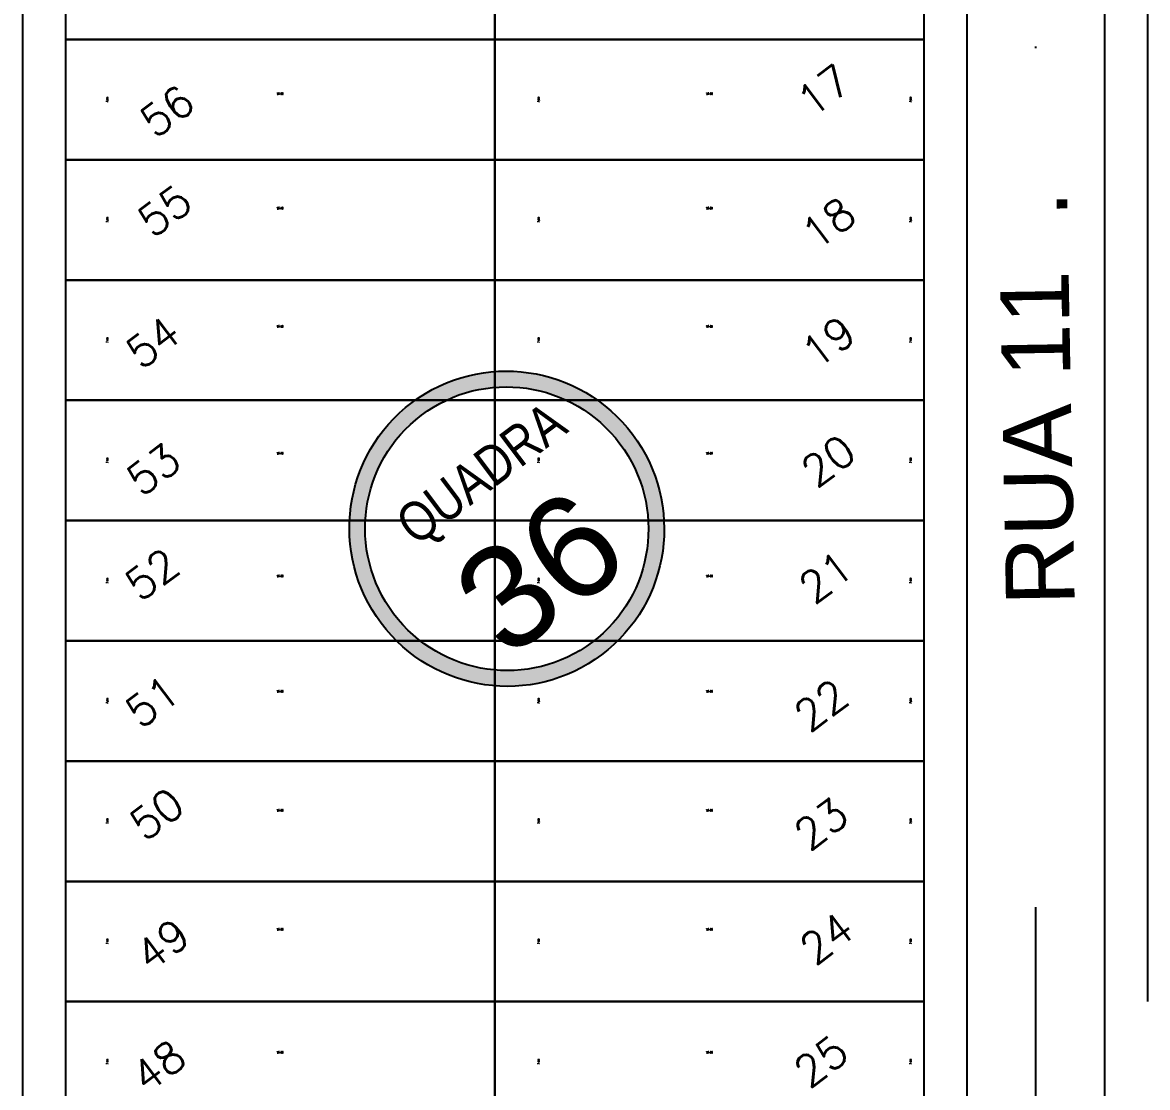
# Model space of a CAD drawing. Header units: millimetres. Extents: x -677 to -23, y -135 to 1112.
# Drawn here: x -550.6 to -485.1, y 769.6 to 831.6 of the extents above; entities that cross this region are included whole.
import ezdxf
from ezdxf.enums import TextEntityAlignment as Align

# ---------------------------------------------------------------- set-up
doc = ezdxf.new("R2010")
doc.units = ezdxf.units.MM
doc.header["$LTSCALE"] = 20
doc.header["$MEASUREMENT"] = 0
doc.header["$PDSIZE"] = -5
for name, pattern in [('CONTINU', [0]), ('CONTINUO', [0]), ('DASHDOT', [1, 0.5, -0.25, 0, -0.25])]:
    doc.linetypes.add(name, pattern=pattern)
doc.layers.get('0').update_dxf_attribs({"linetype": 'CONTINUOUS'})
doc.layers.get('Defpoints').update_dxf_attribs({"linetype": 'CONTINUOUS'})
for name, color, linetype in [('CALÇADA', 3, 'CONTINUOUS'), ('COTA', 7, 'CONTINUOUS'), ('EIXO DAS VIAS', 252, 'DASHDOT'), ('Lotes', 2, 'CONTINUOUS'), ('Nomes de Ruas', 3, 'CONTINUOUS'), ('Numero de lotes', 5, 'CONTINUOUS'), ('númeraçãoquadras', 4, 'CONTINUOUS')]:
    doc.layers.add(name, color=color, linetype=linetype)
doc.styles.add('arcad1', font='romans.shx')
doc.styles.add('ARIAL', font='arial.ttf', dxfattribs={"height": 2})
doc.styles.add('F2', font='swissc.ttf')
doc.styles.add('ROMANS', font='romans', dxfattribs={"height": 0.1})
doc.styles.add('STYLE1', font='sanss___.ttf')
doc.dimstyles.new('BOLA100', dxfattribs={"dimscale": 0, "dimtxt": 1.8, "dimasz": 0.15, "dimexe": 0.18, "dimexo": 0.063, "dimgap": 0, "dimtad": 0, "dimzin": 4, "dimdsep": 46, "dimtxsty": 'ROMANS', "dimcen": 0.09, "dimse1": 1, "dimse2": 1, "dimsd1": 1, "dimsd2": 1, "dimclrt": 2, "dimadec": 0, "dimazin": 0, "dimtfac": 1.2, "dimtix": 1, "dimtmove": 2, "dimatfit": 3, "dimfxl": 1, "dimtvp": 2, "dimtolj": 1, "dimtzin": 4, "dimarcsym": 0})

# ---------------------------------------------------------------- blocks, each defined once
blk = doc.blocks.new('*D371')
at = {"layer": 'Defpoints', "color": 0}
for p in [(-498.643, 774.648), (-498.06, 774.648), (-498.06, 767.648)]:
    blk.add_point(p, dxfattribs=at)
at = {"layer": 'COTA', "color": 2, "insert": (-498.843, 771.148), "char_height": 0.1, "attachment_point": 5, "rotation": 90, "style": 'ROMANS'}
blk.add_mtext('\\A1;7.00', dxfattribs=at)
blk = doc.blocks.new('*D372')
at = {"layer": 'Defpoints', "color": 0}
for p in [(-498.643, 781.648), (-498.06, 781.648), (-498.06, 774.648)]:
    blk.add_point(p, dxfattribs=at)
at = {"layer": 'COTA', "color": 2, "insert": (-498.843, 778.148), "char_height": 0.1, "attachment_point": 5, "rotation": 90, "style": 'ROMANS'}
blk.add_mtext('\\A1;7.00', dxfattribs=at)
blk = doc.blocks.new('*D373')
at = {"layer": 'Defpoints', "color": 0}
for p in [(-498.643, 788.648), (-498.06, 788.648), (-498.06, 781.648)]:
    blk.add_point(p, dxfattribs=at)
at = {"layer": 'COTA', "color": 2, "insert": (-498.843, 785.148), "char_height": 0.1, "attachment_point": 5, "rotation": 90, "style": 'ROMANS'}
blk.add_mtext('\\A1;7.00', dxfattribs=at)
blk = doc.blocks.new('*D374')
at = {"layer": 'Defpoints', "color": 0}
for p in [(-498.643, 795.648), (-498.06, 795.648), (-498.06, 788.648)]:
    blk.add_point(p, dxfattribs=at)
at = {"layer": 'COTA', "color": 2, "insert": (-498.843, 792.148), "char_height": 0.1, "attachment_point": 5, "rotation": 90, "style": 'ROMANS'}
blk.add_mtext('\\A1;7.00', dxfattribs=at)
blk = doc.blocks.new('*D375')
at = {"layer": 'Defpoints', "color": 0}
for p in [(-498.643, 802.648), (-498.06, 802.648), (-498.06, 795.648)]:
    blk.add_point(p, dxfattribs=at)
at = {"layer": 'COTA', "color": 2, "insert": (-498.843, 799.148), "char_height": 0.1, "attachment_point": 5, "rotation": 90, "style": 'ROMANS'}
blk.add_mtext('\\A1;7.00', dxfattribs=at)
blk = doc.blocks.new('*D376')
at = {"layer": 'Defpoints', "color": 0}
for p in [(-498.643, 809.648), (-498.06, 809.648), (-498.06, 802.648)]:
    blk.add_point(p, dxfattribs=at)
at = {"layer": 'COTA', "color": 2, "insert": (-498.843, 806.148), "char_height": 0.1, "attachment_point": 5, "rotation": 90, "style": 'ROMANS'}
blk.add_mtext('\\A1;7.00', dxfattribs=at)
blk = doc.blocks.new('*D377')
at = {"layer": 'Defpoints', "color": 0}
for p in [(-498.643, 816.648), (-498.06, 816.648), (-498.06, 809.648)]:
    blk.add_point(p, dxfattribs=at)
at = {"layer": 'COTA', "color": 2, "insert": (-498.843, 813.148), "char_height": 0.1, "attachment_point": 5, "rotation": 90, "style": 'ROMANS'}
blk.add_mtext('\\A1;7.00', dxfattribs=at)
blk = doc.blocks.new('*D378')
at = {"layer": 'Defpoints', "color": 0}
for p in [(-498.643, 823.648), (-498.06, 823.648), (-498.06, 816.648)]:
    blk.add_point(p, dxfattribs=at)
at = {"layer": 'COTA', "color": 2, "insert": (-498.843, 820.148), "char_height": 0.1, "attachment_point": 5, "rotation": 90, "style": 'ROMANS'}
blk.add_mtext('\\A1;7.00', dxfattribs=at)
blk = doc.blocks.new('*D379')
at = {"layer": 'Defpoints', "color": 0}
for p in [(-498.643, 830.648), (-498.06, 830.648), (-498.06, 823.648)]:
    blk.add_point(p, dxfattribs=at)
at = {"layer": 'COTA', "color": 2, "insert": (-498.843, 827.148), "char_height": 0.1, "attachment_point": 5, "rotation": 90, "style": 'ROMANS'}
blk.add_mtext('\\A1;7.00', dxfattribs=at)
blk = doc.blocks.new('*D380')
at = {"layer": 'Defpoints', "color": 0}
for p in [(-498.643, 837.648), (-498.06, 837.648), (-498.06, 830.648)]:
    blk.add_point(p, dxfattribs=at)
at = {"layer": 'COTA', "color": 2, "insert": (-498.843, 834.148), "char_height": 0.1, "attachment_point": 5, "rotation": 90, "style": 'ROMANS'}
blk.add_mtext('\\A1;7.00', dxfattribs=at)
blk = doc.blocks.new('*D395')
at = {"layer": 'Defpoints', "color": 0}
for p in [(-523.06, 774.648), (-520.308, 774.648), (-523.06, 767.648)]:
    blk.add_point(p, dxfattribs=at)
at = {"layer": 'COTA', "color": 2, "insert": (-520.508, 771.148), "char_height": 0.1, "attachment_point": 5, "rotation": 90, "style": 'ROMANS'}
blk.add_mtext('\\A1;7.00', dxfattribs=at)
blk = doc.blocks.new('*D396')
at = {"layer": 'Defpoints', "color": 0}
for p in [(-523.06, 781.648), (-520.308, 781.648), (-523.06, 774.648)]:
    blk.add_point(p, dxfattribs=at)
at = {"layer": 'COTA', "color": 2, "insert": (-520.508, 778.148), "char_height": 0.1, "attachment_point": 5, "rotation": 90, "style": 'ROMANS'}
blk.add_mtext('\\A1;7.00', dxfattribs=at)
blk = doc.blocks.new('*D397')
at = {"layer": 'Defpoints', "color": 0}
for p in [(-523.06, 788.648), (-520.308, 788.648), (-523.06, 781.648)]:
    blk.add_point(p, dxfattribs=at)
at = {"layer": 'COTA', "color": 2, "insert": (-520.508, 785.148), "char_height": 0.1, "attachment_point": 5, "rotation": 90, "style": 'ROMANS'}
blk.add_mtext('\\A1;7.00', dxfattribs=at)
blk = doc.blocks.new('*D398')
at = {"layer": 'Defpoints', "color": 0}
for p in [(-523.06, 795.648), (-520.308, 795.648), (-523.06, 788.648)]:
    blk.add_point(p, dxfattribs=at)
at = {"layer": 'COTA', "color": 2, "insert": (-520.508, 792.148), "char_height": 0.1, "attachment_point": 5, "rotation": 90, "style": 'ROMANS'}
blk.add_mtext('\\A1;7.00', dxfattribs=at)
blk = doc.blocks.new('*D399')
at = {"layer": 'Defpoints', "color": 0}
for p in [(-523.06, 802.648), (-520.308, 802.648), (-523.06, 795.648)]:
    blk.add_point(p, dxfattribs=at)
at = {"layer": 'COTA', "color": 2, "insert": (-520.508, 799.148), "char_height": 0.1, "attachment_point": 5, "rotation": 90, "style": 'ROMANS'}
blk.add_mtext('\\A1;7.00', dxfattribs=at)
blk = doc.blocks.new('*D400')
at = {"layer": 'Defpoints', "color": 0}
for p in [(-523.06, 809.648), (-520.308, 809.648), (-523.06, 802.648)]:
    blk.add_point(p, dxfattribs=at)
at = {"layer": 'COTA', "color": 2, "insert": (-520.508, 806.148), "char_height": 0.1, "attachment_point": 5, "rotation": 90, "style": 'ROMANS'}
blk.add_mtext('\\A1;7.00', dxfattribs=at)
blk = doc.blocks.new('*D401')
at = {"layer": 'Defpoints', "color": 0}
for p in [(-523.06, 816.648), (-520.308, 816.648), (-523.06, 809.648)]:
    blk.add_point(p, dxfattribs=at)
at = {"layer": 'COTA', "color": 2, "insert": (-520.508, 813.148), "char_height": 0.1, "attachment_point": 5, "rotation": 90, "style": 'ROMANS'}
blk.add_mtext('\\A1;7.00', dxfattribs=at)
blk = doc.blocks.new('*D402')
at = {"layer": 'Defpoints', "color": 0}
for p in [(-523.06, 823.648), (-520.308, 823.648), (-523.06, 816.648)]:
    blk.add_point(p, dxfattribs=at)
at = {"layer": 'COTA', "color": 2, "insert": (-520.508, 820.148), "char_height": 0.1, "attachment_point": 5, "rotation": 90, "style": 'ROMANS'}
blk.add_mtext('\\A1;7.00', dxfattribs=at)
blk = doc.blocks.new('*D403')
at = {"layer": 'Defpoints', "color": 0}
for p in [(-523.06, 830.648), (-520.308, 830.648), (-523.06, 823.648)]:
    blk.add_point(p, dxfattribs=at)
at = {"layer": 'COTA', "color": 2, "insert": (-520.508, 827.148), "char_height": 0.1, "attachment_point": 5, "rotation": 90, "style": 'ROMANS'}
blk.add_mtext('\\A1;7.00', dxfattribs=at)
blk = doc.blocks.new('*D404')
at = {"layer": 'Defpoints', "color": 0}
for p in [(-523.06, 837.648), (-520.308, 837.648), (-523.06, 830.648)]:
    blk.add_point(p, dxfattribs=at)
at = {"layer": 'COTA', "color": 2, "insert": (-520.508, 834.148), "char_height": 0.1, "attachment_point": 5, "rotation": 90, "style": 'ROMANS'}
blk.add_mtext('\\A1;7.00', dxfattribs=at)
blk = doc.blocks.new('*D415')
at = {"layer": 'Defpoints', "color": 0}
for p in [(-548.06, 774.648), (-545.413, 774.648), (-548.06, 767.648)]:
    blk.add_point(p, dxfattribs=at)
at = {"layer": 'COTA', "color": 2, "insert": (-545.613, 771.148), "char_height": 0.1, "attachment_point": 5, "rotation": 90, "style": 'ROMANS'}
blk.add_mtext('\\A1;7.00', dxfattribs=at)
blk = doc.blocks.new('*D416')
at = {"layer": 'Defpoints', "color": 0}
for p in [(-548.06, 781.648), (-545.413, 781.648), (-548.06, 774.648)]:
    blk.add_point(p, dxfattribs=at)
at = {"layer": 'COTA', "color": 2, "insert": (-545.613, 778.148), "char_height": 0.1, "attachment_point": 5, "rotation": 90, "style": 'ROMANS'}
blk.add_mtext('\\A1;7.00', dxfattribs=at)
blk = doc.blocks.new('*D417')
at = {"layer": 'Defpoints', "color": 0}
for p in [(-548.06, 788.648), (-545.413, 788.648), (-548.06, 781.648)]:
    blk.add_point(p, dxfattribs=at)
at = {"layer": 'COTA', "color": 2, "insert": (-545.613, 785.148), "char_height": 0.1, "attachment_point": 5, "rotation": 90, "style": 'ROMANS'}
blk.add_mtext('\\A1;7.00', dxfattribs=at)
blk = doc.blocks.new('*D418')
at = {"layer": 'Defpoints', "color": 0}
for p in [(-548.06, 795.648), (-545.413, 795.648), (-548.06, 788.648)]:
    blk.add_point(p, dxfattribs=at)
at = {"layer": 'COTA', "color": 2, "insert": (-545.613, 792.148), "char_height": 0.1, "attachment_point": 5, "rotation": 90, "style": 'ROMANS'}
blk.add_mtext('\\A1;7.00', dxfattribs=at)
blk = doc.blocks.new('*D419')
at = {"layer": 'Defpoints', "color": 0}
for p in [(-548.06, 802.648), (-545.413, 802.648), (-548.06, 795.648)]:
    blk.add_point(p, dxfattribs=at)
at = {"layer": 'COTA', "color": 2, "insert": (-545.613, 799.148), "char_height": 0.1, "attachment_point": 5, "rotation": 90, "style": 'ROMANS'}
blk.add_mtext('\\A1;7.00', dxfattribs=at)
blk = doc.blocks.new('*D420')
at = {"layer": 'Defpoints', "color": 0}
for p in [(-548.06, 809.648), (-545.413, 809.648), (-548.06, 802.648)]:
    blk.add_point(p, dxfattribs=at)
at = {"layer": 'COTA', "color": 2, "insert": (-545.613, 806.148), "char_height": 0.1, "attachment_point": 5, "rotation": 90, "style": 'ROMANS'}
blk.add_mtext('\\A1;7.00', dxfattribs=at)
blk = doc.blocks.new('*D421')
at = {"layer": 'Defpoints', "color": 0}
for p in [(-548.06, 816.648), (-545.413, 816.648), (-548.06, 809.648)]:
    blk.add_point(p, dxfattribs=at)
at = {"layer": 'COTA', "color": 2, "insert": (-545.613, 813.148), "char_height": 0.1, "attachment_point": 5, "rotation": 90, "style": 'ROMANS'}
blk.add_mtext('\\A1;7.00', dxfattribs=at)
blk = doc.blocks.new('*D422')
at = {"layer": 'Defpoints', "color": 0}
for p in [(-548.06, 823.648), (-545.413, 823.648), (-548.06, 816.648)]:
    blk.add_point(p, dxfattribs=at)
at = {"layer": 'COTA', "color": 2, "insert": (-545.613, 820.148), "char_height": 0.1, "attachment_point": 5, "rotation": 90, "style": 'ROMANS'}
blk.add_mtext('\\A1;7.00', dxfattribs=at)
blk = doc.blocks.new('*D423')
at = {"layer": 'Defpoints', "color": 0}
for p in [(-548.06, 830.648), (-545.413, 830.648), (-548.06, 823.648)]:
    blk.add_point(p, dxfattribs=at)
at = {"layer": 'COTA', "color": 2, "insert": (-545.613, 827.148), "char_height": 0.1, "attachment_point": 5, "rotation": 90, "style": 'ROMANS'}
blk.add_mtext('\\A1;7.00', dxfattribs=at)
blk = doc.blocks.new('*D424')
at = {"layer": 'Defpoints', "color": 0}
for p in [(-548.06, 837.648), (-545.413, 837.648), (-548.06, 830.648)]:
    blk.add_point(p, dxfattribs=at)
at = {"layer": 'COTA', "color": 2, "insert": (-545.613, 834.148), "char_height": 0.1, "attachment_point": 5, "rotation": 90, "style": 'ROMANS'}
blk.add_mtext('\\A1;7.00', dxfattribs=at)
blk = doc.blocks.new('*D461')
at = {"layer": 'Defpoints', "color": 0}
for p in [(-523.06, 774.648), (-498.06, 774.648), (-523.06, 771.495)]:
    blk.add_point(p, dxfattribs=at)
at = {"layer": 'COTA', "color": 2, "insert": (-510.56, 771.695), "char_height": 0.1, "attachment_point": 5, "style": 'ROMANS'}
blk.add_mtext('\\A1;25.00', dxfattribs=at)
blk = doc.blocks.new('*D462')
at = {"layer": 'Defpoints', "color": 0}
for p in [(-548.06, 774.648), (-523.06, 774.648), (-548.06, 771.495)]:
    blk.add_point(p, dxfattribs=at)
at = {"layer": 'COTA', "color": 2, "insert": (-535.56, 771.695), "char_height": 0.1, "attachment_point": 5, "style": 'ROMANS'}
blk.add_mtext('\\A1;25.00', dxfattribs=at)
blk = doc.blocks.new('*D463')
at = {"layer": 'Defpoints', "color": 0}
for p in [(-523.06, 781.648), (-498.06, 781.648), (-523.06, 778.649)]:
    blk.add_point(p, dxfattribs=at)
at = {"layer": 'COTA', "color": 2, "insert": (-510.56, 778.849), "char_height": 0.1, "attachment_point": 5, "style": 'ROMANS'}
blk.add_mtext('\\A1;25.00', dxfattribs=at)
blk = doc.blocks.new('*D464')
at = {"layer": 'Defpoints', "color": 0}
for p in [(-548.06, 781.648), (-523.06, 781.648), (-548.06, 778.649)]:
    blk.add_point(p, dxfattribs=at)
at = {"layer": 'COTA', "color": 2, "insert": (-535.56, 778.849), "char_height": 0.1, "attachment_point": 5, "style": 'ROMANS'}
blk.add_mtext('\\A1;25.00', dxfattribs=at)
blk = doc.blocks.new('*D465')
at = {"layer": 'Defpoints', "color": 0}
for p in [(-523.06, 788.648), (-498.06, 788.648), (-523.06, 785.579)]:
    blk.add_point(p, dxfattribs=at)
at = {"layer": 'COTA', "color": 2, "insert": (-510.56, 785.779), "char_height": 0.1, "attachment_point": 5, "style": 'ROMANS'}
blk.add_mtext('\\A1;25.00', dxfattribs=at)
blk = doc.blocks.new('*D466')
at = {"layer": 'Defpoints', "color": 0}
for p in [(-548.06, 788.648), (-523.06, 788.648), (-548.06, 785.579)]:
    blk.add_point(p, dxfattribs=at)
at = {"layer": 'COTA', "color": 2, "insert": (-535.56, 785.779), "char_height": 0.1, "attachment_point": 5, "style": 'ROMANS'}
blk.add_mtext('\\A1;25.00', dxfattribs=at)
blk = doc.blocks.new('*D467')
at = {"layer": 'Defpoints', "color": 0}
for p in [(-523.06, 795.648), (-498.06, 795.648), (-523.06, 792.508)]:
    blk.add_point(p, dxfattribs=at)
at = {"layer": 'COTA', "color": 2, "insert": (-510.56, 792.708), "char_height": 0.1, "attachment_point": 5, "style": 'ROMANS'}
blk.add_mtext('\\A1;25.00', dxfattribs=at)
blk = doc.blocks.new('*D468')
at = {"layer": 'Defpoints', "color": 0}
for p in [(-548.06, 795.648), (-523.06, 795.648), (-548.06, 792.508)]:
    blk.add_point(p, dxfattribs=at)
at = {"layer": 'COTA', "color": 2, "insert": (-535.56, 792.708), "char_height": 0.1, "attachment_point": 5, "style": 'ROMANS'}
blk.add_mtext('\\A1;25.00', dxfattribs=at)
blk = doc.blocks.new('*D469')
at = {"layer": 'Defpoints', "color": 0}
for p in [(-523.06, 802.648), (-498.06, 802.648), (-523.06, 799.215)]:
    blk.add_point(p, dxfattribs=at)
at = {"layer": 'COTA', "color": 2, "insert": (-510.56, 799.415), "char_height": 0.1, "attachment_point": 5, "style": 'ROMANS'}
blk.add_mtext('\\A1;25.00', dxfattribs=at)
blk = doc.blocks.new('*D470')
at = {"layer": 'Defpoints', "color": 0}
for p in [(-548.06, 802.648), (-523.06, 802.648), (-548.06, 799.215)]:
    blk.add_point(p, dxfattribs=at)
at = {"layer": 'COTA', "color": 2, "insert": (-535.56, 799.415), "char_height": 0.1, "attachment_point": 5, "style": 'ROMANS'}
blk.add_mtext('\\A1;25.00', dxfattribs=at)
blk = doc.blocks.new('*D471')
at = {"layer": 'Defpoints', "color": 0}
for p in [(-523.06, 809.648), (-498.06, 809.648), (-523.06, 806.368)]:
    blk.add_point(p, dxfattribs=at)
at = {"layer": 'COTA', "color": 2, "insert": (-510.56, 806.568), "char_height": 0.1, "attachment_point": 5, "style": 'ROMANS'}
blk.add_mtext('\\A1;25.00', dxfattribs=at)
blk = doc.blocks.new('*D472')
at = {"layer": 'Defpoints', "color": 0}
for p in [(-548.06, 809.648), (-523.06, 809.648), (-548.06, 806.368)]:
    blk.add_point(p, dxfattribs=at)
at = {"layer": 'COTA', "color": 2, "insert": (-535.56, 806.568), "char_height": 0.1, "attachment_point": 5, "style": 'ROMANS'}
blk.add_mtext('\\A1;25.00', dxfattribs=at)
blk = doc.blocks.new('*D473')
at = {"layer": 'Defpoints', "color": 0}
for p in [(-523.06, 816.648), (-498.06, 816.648), (-523.06, 813.745)]:
    blk.add_point(p, dxfattribs=at)
at = {"layer": 'COTA', "color": 2, "insert": (-510.56, 813.945), "char_height": 0.1, "attachment_point": 5, "style": 'ROMANS'}
blk.add_mtext('\\A1;25.00', dxfattribs=at)
blk = doc.blocks.new('*D474')
at = {"layer": 'Defpoints', "color": 0}
for p in [(-548.06, 816.648), (-523.06, 816.648), (-548.06, 813.745)]:
    blk.add_point(p, dxfattribs=at)
at = {"layer": 'COTA', "color": 2, "insert": (-535.56, 813.945), "char_height": 0.1, "attachment_point": 5, "style": 'ROMANS'}
blk.add_mtext('\\A1;25.00', dxfattribs=at)
blk = doc.blocks.new('*D475')
at = {"layer": 'Defpoints', "color": 0}
for p in [(-523.06, 823.648), (-498.06, 823.648), (-523.06, 820.631)]:
    blk.add_point(p, dxfattribs=at)
at = {"layer": 'COTA', "color": 2, "insert": (-510.56, 820.831), "char_height": 0.1, "attachment_point": 5, "style": 'ROMANS'}
blk.add_mtext('\\A1;25.00', dxfattribs=at)
blk = doc.blocks.new('*D476')
at = {"layer": 'Defpoints', "color": 0}
for p in [(-548.06, 823.648), (-523.06, 823.648), (-548.06, 820.631)]:
    blk.add_point(p, dxfattribs=at)
at = {"layer": 'COTA', "color": 2, "insert": (-535.56, 820.831), "char_height": 0.1, "attachment_point": 5, "style": 'ROMANS'}
blk.add_mtext('\\A1;25.00', dxfattribs=at)
blk = doc.blocks.new('*D477')
at = {"layer": 'Defpoints', "color": 0}
for p in [(-523.06, 830.648), (-498.06, 830.648), (-523.06, 827.294)]:
    blk.add_point(p, dxfattribs=at)
at = {"layer": 'COTA', "color": 2, "insert": (-510.56, 827.494), "char_height": 0.1, "attachment_point": 5, "style": 'ROMANS'}
blk.add_mtext('\\A1;25.00', dxfattribs=at)
blk = doc.blocks.new('*D478')
at = {"layer": 'Defpoints', "color": 0}
for p in [(-548.06, 830.648), (-523.06, 830.648), (-548.06, 827.294)]:
    blk.add_point(p, dxfattribs=at)
at = {"layer": 'COTA', "color": 2, "insert": (-535.56, 827.494), "char_height": 0.1, "attachment_point": 5, "style": 'ROMANS'}
blk.add_mtext('\\A1;25.00', dxfattribs=at)
blk = doc.blocks.new('NUM_quadra')
at = {"linetype": 'CONTINU'}
h = blk.add_hatch(color=7, dxfattribs=at)
edge = h.paths.add_edge_path(flags=17)
edge.add_arc((0, 0), 0.18, 0, 360)
edge = h.paths.add_edge_path()
edge.add_arc((0, 0), 0.2, 0, 360)
at = {"color": 7}
for radius in [0.2, 0.18]:
    blk.add_circle((0, 0), radius, dxfattribs=at)
at = {"color": 7, "linetype": 'Continuous', "style": 'F2'}
blk.add_text('QUADRA', height=0.05, dxfattribs=at).set_placement((-0.1062, 0.0509))
at = {"color": 7, "style": 'STYLE1'}
blk.add_attdef('00', text='', height=0.13, dxfattribs=at).set_placement((0, -0.1066), align=Align.CENTER)

msp = doc.modelspace()

# ---------------------------------------------------------------- linework, layer by layer
at = {"layer": 'CALÇADA', "lineweight": -3}
for p, q in [((-487.56, 936.371), (-487.56, 690.148)), ((-487.56, 936.371), (-487.56, 690.148)), ((-495.56, 690.148), (-495.56, 934.194)), ((-495.56, 690.148), (-495.56, 934.194)), ((-550.56, 926.534), (-550.56, 690.148)), ((-550.56, 926.534), (-550.56, 690.148))]:
    msp.add_line(p, q, dxfattribs=at)
msp.add_lwpolyline([(-495.56, 934.194, 0.452766), (-502.337, 940.144, 0.023245), (-545.886, 932.386, 0.350372), (-550.56, 926.534), (-550.56, 690.148, 0.414214), (-544.56, 684.148), (-501.56, 684.148, 0.414214), (-495.56, 690.148)], format="xyb", close=True, dxfattribs=at)
msp.add_lwpolyline([(-495.56, 934.194, 0.452766), (-502.337, 940.144, 0.023245), (-545.886, 932.386, 0.350372), (-550.56, 926.534), (-550.56, 690.148, 0.414214), (-544.56, 684.148), (-501.56, 684.148, 0.414214), (-495.56, 690.148)], format="xyb", close=True, dxfattribs=at)
at = {"layer": 'EIXO DAS VIAS', "ltscale": 10}
msp.add_line((-491.56, 680.148, 103.708), (-491.56, 945.448, 103.708), dxfattribs=at)
at = {"layer": 'Lotes', "lineweight": -3}
for p, q in [((-523.06, 686.648), (-523.06, 928.34)), ((-498.06, 830.648), (-548.06, 830.648)), ((-498.06, 823.648), (-548.06, 823.648)), ((-498.06, 816.648), (-548.06, 816.648)), ((-498.06, 809.648), (-548.06, 809.648)), ((-498.06, 802.648), (-548.06, 802.648)), ((-498.06, 795.648), (-548.06, 795.648)), ((-498.06, 788.648), (-548.06, 788.648)), ((-498.06, 781.648), (-548.06, 781.648)), ((-498.06, 774.648), (-548.06, 774.648))]:
    msp.add_line(p, q, dxfattribs=at)
at = {"layer": 'Lotes', "linetype": 'CONTINUO', "lineweight": -3}
for p, q in [((-548.06, 837.648), (-548.06, 830.648)), ((-523.06, 837.648), (-523.06, 830.648)), ((-523.06, 830.648), (-523.06, 837.648)), ((-498.06, 830.648), (-498.06, 837.648)), ((-485.06, 837.648), (-485.06, 830.648)), ((-523.06, 830.648), (-548.06, 830.648)), ((-548.06, 830.648), (-548.06, 823.648)), ((-548.06, 830.648), (-523.06, 830.648)), ((-498.06, 830.648), (-523.06, 830.648)), ((-523.06, 830.648), (-523.06, 823.648)), ((-523.06, 830.648), (-498.06, 830.648)), ((-523.06, 823.648), (-523.06, 830.648)), ((-498.06, 823.648), (-498.06, 830.648)), ((-485.06, 830.648), (-485.06, 823.648)), ((-523.06, 823.648), (-548.06, 823.648)), ((-548.06, 823.648), (-548.06, 816.648)), ((-548.06, 823.648), (-523.06, 823.648)), ((-498.06, 823.648), (-523.06, 823.648)), ((-523.06, 823.648), (-523.06, 816.648)), ((-523.06, 823.648), (-498.06, 823.648)), ((-523.06, 816.648), (-523.06, 823.648)), ((-498.06, 816.648), (-498.06, 823.648)), ((-485.06, 823.648), (-485.06, 816.648)), ((-523.06, 816.648), (-548.06, 816.648)), ((-548.06, 816.648), (-548.06, 809.648)), ((-548.06, 816.648), (-523.06, 816.648)), ((-498.06, 816.648), (-523.06, 816.648)), ((-523.06, 816.648), (-523.06, 809.648)), ((-523.06, 816.648), (-498.06, 816.648)), ((-523.06, 809.648), (-523.06, 816.648)), ((-498.06, 809.648), (-498.06, 816.648)), ((-485.06, 816.648), (-485.06, 809.648)), ((-523.06, 809.648), (-548.06, 809.648)), ((-548.06, 809.648), (-548.06, 802.648)), ((-548.06, 809.648), (-523.06, 809.648)), ((-498.06, 809.648), (-523.06, 809.648)), ((-523.06, 809.648), (-523.06, 802.648)), ((-523.06, 809.648), (-498.06, 809.648)), ((-523.06, 802.648), (-523.06, 809.648)), ((-498.06, 802.648), (-498.06, 809.648)), ((-485.06, 809.648), (-485.06, 802.648)), ((-523.06, 802.648), (-548.06, 802.648)), ((-548.06, 802.648), (-548.06, 795.648)), ((-548.06, 802.648), (-523.06, 802.648)), ((-498.06, 802.648), (-523.06, 802.648)), ((-523.06, 802.648), (-523.06, 795.648)), ((-523.06, 802.648), (-498.06, 802.648)), ((-523.06, 795.648), (-523.06, 802.648)), ((-498.06, 795.648), (-498.06, 802.648)), ((-485.06, 802.648), (-485.06, 795.648)), ((-523.06, 795.648), (-548.06, 795.648)), ((-548.06, 795.648), (-548.06, 788.648)), ((-548.06, 795.648), (-523.06, 795.648)), ((-498.06, 795.648), (-523.06, 795.648)), ((-523.06, 795.648), (-523.06, 788.648)), ((-523.06, 795.648), (-498.06, 795.648)), ((-523.06, 788.648), (-523.06, 795.648)), ((-498.06, 788.648), (-498.06, 795.648)), ((-485.06, 795.648), (-485.06, 788.648)), ((-523.06, 788.648), (-548.06, 788.648)), ((-548.06, 788.648), (-548.06, 781.648)), ((-548.06, 788.648), (-523.06, 788.648)), ((-498.06, 788.648), (-523.06, 788.648)), ((-523.06, 788.648), (-523.06, 781.648)), ((-523.06, 788.648), (-498.06, 788.648)), ((-523.06, 781.648), (-523.06, 788.648)), ((-498.06, 781.648), (-498.06, 788.648)), ((-485.06, 788.648), (-485.06, 781.648)), ((-523.06, 781.648), (-548.06, 781.648)), ((-548.06, 781.648), (-548.06, 774.648)), ((-548.06, 781.648), (-523.06, 781.648)), ((-498.06, 781.648), (-523.06, 781.648)), ((-523.06, 781.648), (-523.06, 774.648)), ((-523.06, 781.648), (-498.06, 781.648)), ((-523.06, 774.648), (-523.06, 781.648)), ((-498.06, 774.648), (-498.06, 781.648)), ((-485.06, 781.648), (-485.06, 774.648)), ((-523.06, 774.648), (-548.06, 774.648)), ((-548.06, 774.648), (-523.06, 774.648)), ((-498.06, 774.648), (-523.06, 774.648)), ((-523.06, 774.648), (-523.06, 767.648)), ((-523.06, 774.648), (-498.06, 774.648)), ((-523.06, 767.648), (-523.06, 774.648)), ((-498.06, 767.648), (-498.06, 774.648))]:
    msp.add_line(p, q, dxfattribs=at)
at = {"layer": 'Lotes'}
for points in [[(-548.06, 837.648), (-548.06, 830.648), (-523.06, 830.648), (-523.06, 837.648)], [(-523.06, 837.648), (-523.06, 830.648), (-498.06, 830.648), (-498.06, 837.648)], [(-548.06, 830.648), (-548.06, 823.648), (-523.06, 823.648), (-523.06, 830.648)], [(-523.06, 830.648), (-523.06, 823.648), (-498.06, 823.648), (-498.06, 830.648)], [(-548.06, 823.648), (-548.06, 816.648), (-523.06, 816.648), (-523.06, 823.648)], [(-523.06, 823.648), (-523.06, 816.648), (-498.06, 816.648), (-498.06, 823.648)], [(-548.06, 816.648), (-548.06, 809.648), (-523.06, 809.648), (-523.06, 816.648)], [(-523.06, 816.648), (-523.06, 809.648), (-498.06, 809.648), (-498.06, 816.648)], [(-548.06, 809.648), (-548.06, 802.648), (-523.06, 802.648), (-523.06, 809.648)], [(-523.06, 809.648), (-523.06, 802.648), (-498.06, 802.648), (-498.06, 809.648)], [(-548.06, 802.648), (-548.06, 795.648), (-523.06, 795.648), (-523.06, 802.648)], [(-523.06, 802.648), (-523.06, 795.648), (-498.06, 795.648), (-498.06, 802.648)], [(-548.06, 795.648), (-548.06, 788.648), (-523.06, 788.648), (-523.06, 795.648)], [(-523.06, 795.648), (-523.06, 788.648), (-498.06, 788.648), (-498.06, 795.648)], [(-548.06, 788.648), (-548.06, 781.648), (-523.06, 781.648), (-523.06, 788.648)], [(-523.06, 788.648), (-523.06, 781.648), (-498.06, 781.648), (-498.06, 788.648)], [(-548.06, 781.648), (-548.06, 774.648), (-523.06, 774.648), (-523.06, 781.648)], [(-523.06, 781.648), (-523.06, 774.648), (-498.06, 774.648), (-498.06, 781.648)], [(-548.06, 774.648), (-548.06, 767.648), (-523.06, 767.648), (-523.06, 774.648)], [(-523.06, 774.648), (-523.06, 767.648), (-498.06, 767.648), (-498.06, 774.648)]]:
    msp.add_lwpolyline(points, close=True, dxfattribs=at)

# ---------------------------------------------------------------- block references
at = {"layer": 'númeraçãoquadras', "linetype": 'ByBlock', "extrusion": (0.067494, 0.050714, 0.99643)}
ref = msp.add_blockref('NUM_quadra', (955.1, -55.211, 109.503), dxfattribs=dict(at, xscale=45.93175888076419, yscale=45.93175888024037, zscale=45.93175853019245, rotation=270.0385460285928))
ref.add_attrib('00', '36', dxfattribs={"layer": '0', "color": 3, "extrusion": (0.067494, 0.050714, 0.99643), "height": 5.9711, "rotation": 270.03855, "style": 'STYLE1'}).set_placement((948.97, -55.215, 109.503), align=Align.CENTER)

# ---------------------------------------------------------------- texts
at = {"layer": 'Nomes de Ruas', "extrusion": (-0.017957, -0.084762, 0.996239), "style": 'ARIAL'}
msp.add_text('RUA 11  .', height=4, rotation=102.96746, dxfattribs=at).set_placement((-648.67, 687.719, -59.739), align=Align.MIDDLE_CENTER)
at = {"layer": 'Numero de lotes', "style": 'arcad1'}
for s, p in [('17', (-503.913, 827.681, 103.708)), ('56', (-542.139, 826.487, 103.708)), ('55', (-542.279, 820.686, 103.708)), ('18', (-503.639, 819.946, 103.708)), ('54', (-542.957, 813.031, 103.708)), ('19', (-503.642, 813.039, 103.708)), ('53', (-542.932, 805.627, 103.708)), ('20', (-503.644, 806.133, 103.708)), ('52', (-543.017, 799.522, 103.708)), ('21', (-503.782, 799.36, 103.708)), ('51', (-542.992, 792.118, 103.708)), ('22', (-504.061, 791.901, 103.708)), ('50', (-542.745, 785.571, 103.708)), ('23', (-504.064, 784.995, 103.708)), ('24', (-503.735, 778.337, 103.708)), ('49', (-542.415, 777.967, 103.708)), ('25', (-504.069, 771.182, 103.708)), ('48', (-542.638, 770.895, 103.708))]:
    msp.add_text(s, height=1.8, rotation=36.88182, dxfattribs=at).set_placement(p, align=Align.MIDDLE_CENTER)

# ---------------------------------------------------------------- dimensions: what is measured, and where the dimension line sits
at = {"layer": 'COTA'}
for base, p1, p2, angle, picture, middle in [((-545.413, 837.648), (-548.06, 830.648), (-548.06, 837.648), 270, '*D424', (-545.613, 834.148)), ((-520.308, 837.648), (-523.06, 830.648), (-523.06, 837.648), 270, '*D404', (-520.508, 834.148)), ((-498.643, 837.648), (-498.06, 830.648), (-498.06, 837.648), 270, '*D380', (-498.843, 834.148)), ((-545.413, 830.648), (-548.06, 823.648), (-548.06, 830.648), 270, '*D423', (-545.613, 827.148)), ((-548.06, 827.294), (-523.06, 830.648), (-548.06, 830.648), 360, '*D478', (-535.56, 827.494)), ((-520.308, 830.648), (-523.06, 823.648), (-523.06, 830.648), 270, '*D403', (-520.508, 827.148)), ((-523.06, 827.294), (-498.06, 830.648), (-523.06, 830.648), 360, '*D477', (-510.56, 827.494)), ((-498.643, 830.648), (-498.06, 823.648), (-498.06, 830.648), 270, '*D379', (-498.843, 827.148)), ((-545.413, 823.648), (-548.06, 816.648), (-548.06, 823.648), 270, '*D422', (-545.613, 820.148)), ((-548.06, 820.631), (-523.06, 823.648), (-548.06, 823.648), 360, '*D476', (-535.56, 820.831)), ((-520.308, 823.648), (-523.06, 816.648), (-523.06, 823.648), 270, '*D402', (-520.508, 820.148)), ((-523.06, 820.631), (-498.06, 823.648), (-523.06, 823.648), 360, '*D475', (-510.56, 820.831)), ((-498.643, 823.648), (-498.06, 816.648), (-498.06, 823.648), 270, '*D378', (-498.843, 820.148)), ((-545.413, 816.648), (-548.06, 809.648), (-548.06, 816.648), 270, '*D421', (-545.613, 813.148)), ((-548.06, 813.745), (-523.06, 816.648), (-548.06, 816.648), 360, '*D474', (-535.56, 813.945)), ((-520.308, 816.648), (-523.06, 809.648), (-523.06, 816.648), 270, '*D401', (-520.508, 813.148)), ((-523.06, 813.745), (-498.06, 816.648), (-523.06, 816.648), 360, '*D473', (-510.56, 813.945)), ((-498.643, 816.648), (-498.06, 809.648), (-498.06, 816.648), 270, '*D377', (-498.843, 813.148)), ((-545.413, 809.648), (-548.06, 802.648), (-548.06, 809.648), 270, '*D420', (-545.613, 806.148)), ((-548.06, 806.368), (-523.06, 809.648), (-548.06, 809.648), 360, '*D472', (-535.56, 806.568)), ((-520.308, 809.648), (-523.06, 802.648), (-523.06, 809.648), 270, '*D400', (-520.508, 806.148)), ((-523.06, 806.368), (-498.06, 809.648), (-523.06, 809.648), 360, '*D471', (-510.56, 806.568)), ((-498.643, 809.648), (-498.06, 802.648), (-498.06, 809.648), 270, '*D376', (-498.843, 806.148)), ((-545.413, 802.648), (-548.06, 795.648), (-548.06, 802.648), 270, '*D419', (-545.613, 799.148)), ((-548.06, 799.215), (-523.06, 802.648), (-548.06, 802.648), 360, '*D470', (-535.56, 799.415)), ((-520.308, 802.648), (-523.06, 795.648), (-523.06, 802.648), 270, '*D399', (-520.508, 799.148)), ((-523.06, 799.215), (-498.06, 802.648), (-523.06, 802.648), 360, '*D469', (-510.56, 799.415)), ((-498.643, 802.648), (-498.06, 795.648), (-498.06, 802.648), 270, '*D375', (-498.843, 799.148)), ((-545.413, 795.648), (-548.06, 788.648), (-548.06, 795.648), 270, '*D418', (-545.613, 792.148)), ((-548.06, 792.508), (-523.06, 795.648), (-548.06, 795.648), 360, '*D468', (-535.56, 792.708)), ((-520.308, 795.648), (-523.06, 788.648), (-523.06, 795.648), 270, '*D398', (-520.508, 792.148)), ((-523.06, 792.508), (-498.06, 795.648), (-523.06, 795.648), 360, '*D467', (-510.56, 792.708)), ((-498.643, 795.648), (-498.06, 788.648), (-498.06, 795.648), 270, '*D374', (-498.843, 792.148)), ((-545.413, 788.648), (-548.06, 781.648), (-548.06, 788.648), 270, '*D417', (-545.613, 785.148)), ((-548.06, 785.579), (-523.06, 788.648), (-548.06, 788.648), 360, '*D466', (-535.56, 785.779)), ((-520.308, 788.648), (-523.06, 781.648), (-523.06, 788.648), 270, '*D397', (-520.508, 785.148)), ((-523.06, 785.579), (-498.06, 788.648), (-523.06, 788.648), 360, '*D465', (-510.56, 785.779)), ((-498.643, 788.648), (-498.06, 781.648), (-498.06, 788.648), 270, '*D373', (-498.843, 785.148)), ((-545.413, 781.648), (-548.06, 774.648), (-548.06, 781.648), 270, '*D416', (-545.613, 778.148)), ((-548.06, 778.649), (-523.06, 781.648), (-548.06, 781.648), 360, '*D464', (-535.56, 778.849)), ((-520.308, 781.648), (-523.06, 774.648), (-523.06, 781.648), 270, '*D396', (-520.508, 778.148)), ((-523.06, 778.649), (-498.06, 781.648), (-523.06, 781.648), 360, '*D463', (-510.56, 778.849)), ((-498.643, 781.648), (-498.06, 774.648), (-498.06, 781.648), 270, '*D372', (-498.843, 778.148)), ((-545.413, 774.648), (-548.06, 767.648), (-548.06, 774.648), 270, '*D415', (-545.613, 771.148)), ((-548.06, 771.495), (-523.06, 774.648), (-548.06, 774.648), 360, '*D462', (-535.56, 771.695)), ((-520.308, 774.648), (-523.06, 767.648), (-523.06, 774.648), 270, '*D395', (-520.508, 771.148)), ((-523.06, 771.495), (-498.06, 774.648), (-523.06, 774.648), 360, '*D461', (-510.56, 771.695)), ((-498.643, 774.648), (-498.06, 767.648), (-498.06, 774.648), 270, '*D371', (-498.843, 771.148))]:
    dim = msp.add_linear_dim(base=base, p1=p1, p2=p2, angle=angle, dimstyle='BOLA100', override={"dimscale": 1}, dxfattribs=at)
    dim.commit()
    dim.dimension.update_dxf_attribs({"geometry": picture, "text_midpoint": middle})

doc.saveas('drawing.dxf')
